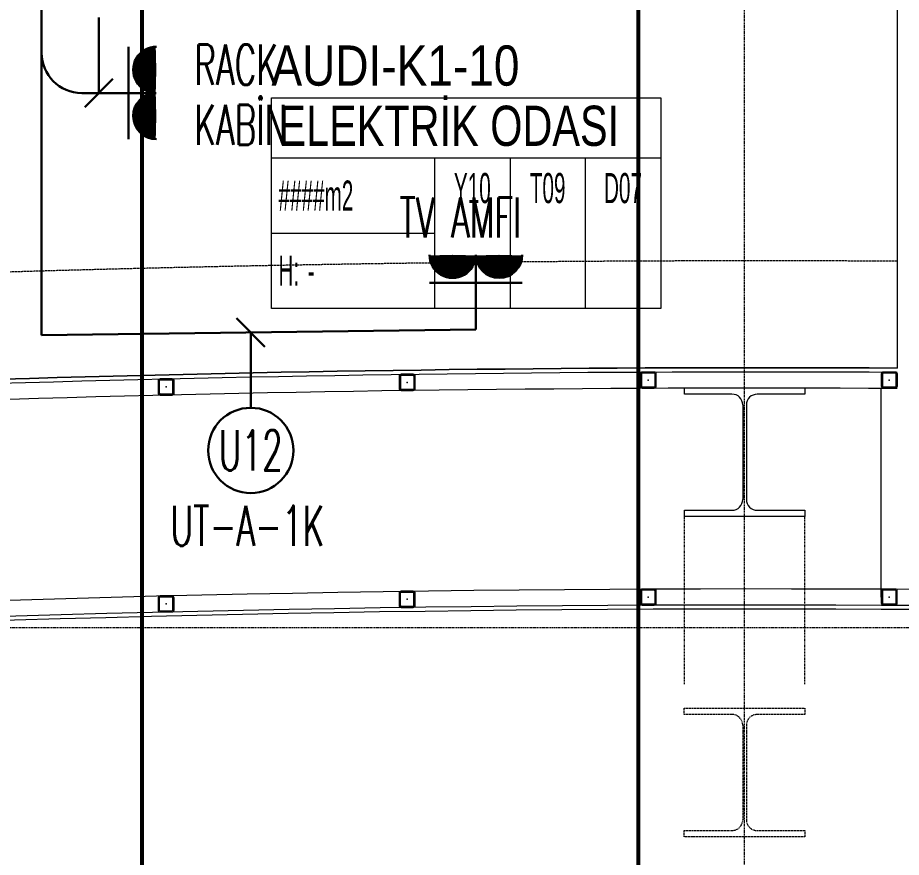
# Model space of a CAD drawing. Extents: x -1439 to 23780, y -1362 to 4476.
# Drawn here: x 10486.6 to 10706.5, y 1927.8 to 2136.8 of the extents above; entities that cross this region are included whole.
import ezdxf
from ezdxf.enums import TextEntityAlignment as Align

# ---------------------------------------------------------------- set-up
doc = ezdxf.new("R2010")
doc.units = 0
doc.header["$MEASUREMENT"] = 0
for name, pattern in [('Audi$0$DASHDOT2', [0.5, 0.25, -0.125, 0, -0.125]), ('Audi$0$DOT2', [0.125, 0, -0.125]), ('Audi$0$HIDDEN', [0.375, 0.25, -0.125]), ('Audi$0$HIDDEN2', [4.7625, 3.175, -1.5875])]:
    doc.linetypes.add(name, pattern=pattern)
doc.layers.get('0').update_dxf_attribs({"color": 9, "lineweight": 9})
for name, color, linetype, lineweight in [('Audi$0$06D', 8, 'Continuous', 9), ('Audi$0$10', 8, 'Continuous', 9), ('Audi$0$11', 8, 'Continuous', 9), ('Audi$0$20', 8, 'Audi$0$DOT2', 9), ('Audi$0$21', 8, 'Continuous', 9), ('Audi$0$24', 8, 'Audi$0$DASHDOT2', 9), ('Audi$0$35', 8, 'Continuous', 9), ('E-KABLO', 7, 'Continuous', 30), ('E-LINYE', 7, 'Continuous', 30), ('E-YAZI', 7, 'Continuous', 30), ('E-ÇİFTLİ UPS PRİZ', 7, 'Continuous', 30)]:
    doc.layers.add(name, color=color, linetype=linetype, lineweight=lineweight)
doc.styles.add('Audi$0$Arial', font='arial.ttf', dxfattribs={"height": 2.5})
doc.styles.add('Audi$0$MuuM_TEXT-STANDART', font='ARIALN.TTF')
doc.styles.add('E-YAZI', font='txttw.shx')

# ---------------------------------------------------------------- blocks, each defined once
blk = doc.blocks.new('Audi$0$0_roomno2-flat-2')
at = {"layer": 'Audi$0$21'}
blk.add_lwpolyline([(96.88, -52.5), (0, -52.5), (0, 0), (96.88, 0)], close=True, dxfattribs=at)
for points in [[(0, -15), (96.88, -15)], [(40.62, -15), (40.62, -52.5)], [(59.38, -15), (59.38, -52.5)], [(78.12, -15), (78.12, -52.5)], [(0, -33.75), (40.62, -33.75)]]:
    blk.add_lwpolyline(points, dxfattribs=at)
at = {"layer": 'Audi$0$21', "style": 'Audi$0$MuuM_TEXT-STANDART', "width": 0.6}
blk.add_text('H:', height=7.5, dxfattribs=at).set_placement((1.75, -43.04), align=Align.MIDDLE_LEFT)
at = {"layer": 'Audi$0$21', "style": 'Audi$0$Arial'}
blk.add_attdef('ODANO', (0, 5.85), '', height=10, dxfattribs=at)
blk.add_attdef('MEKANADI', text='', height=10, dxfattribs=at).set_placement((1.75, -15), align=Align.BOTTOM_LEFT)
at = {"layer": 'Audi$0$21', "style": 'Audi$0$MuuM_TEXT-STANDART', "width": 0.6}
for tag, p in [('YER01', (50, -22.5)), ('TAVAN01', (68.75, -22.5)), ('DUVAR01', (87.5, -22.5)), ('YER02', (50, -33.75)), ('TAVAN02', (68.75, -33.75)), ('DUVAR02', (87.5, -33.75)), ('YER03', (50, -45)), ('TAVAN03', (68.75, -45)), ('DUVAR03', (87.5, -45))]:
    blk.add_attdef(tag, text='', height=7.5, dxfattribs=at).set_placement(p, align=Align.MIDDLE_CENTER)
for tag, p in [('M2', (1.75, -24.38)), ('TEMIZTAVANYUKSEKLIGI', (9, -43.04))]:
    blk.add_attdef(tag, text='', height=7.5, dxfattribs=at).set_placement(p, align=Align.MIDDLE_LEFT)
blk = doc.blocks.new('Audi$0$Prf-40x40')
for points in [[(1.5, -2), (-1.5, -2, -0.414214), (-2, -1.5), (-2, 1.5, -0.414214), (-1.5, 2), (1.5, 2, -0.414214), (2, 1.5), (2, -1.5, -0.414214)], [(1.5, -1.7), (-1.5, -1.7, -0.414214), (-1.7, -1.5), (-1.7, 1.5, -0.414214), (-1.5, 1.7), (1.5, 1.7, -0.414214), (1.7, 1.5), (1.7, -1.5, -0.414214)]]:
    blk.add_lwpolyline(points, format="xyb", close=True)
at = {"color": 252}
blk.add_point((0, 0), dxfattribs=at)
blk = doc.blocks.new('Audi$0$prf-300')
for p, q in [((0, 32), (30, 32)), ((0, 30.45), (0, 32)), ((30, 32), (30, 30.45)), ((11.85, 30.45), (0, 30.45)), ((30, 30.45), (18.15, 30.45)), ((14.55, 27.75), (14.55, 4.25)), ((15.45, 27.75), (15.45, 4.25)), ((0, 1.55), (11.85, 1.55)), ((0, 0), (0, 1.55)), ((18.15, 1.55), (30, 1.55)), ((30, 1.55), (30, 0)), ((30, 0), (0, 0))]:
    blk.add_line(p, q)
for centre, start, end in [((11.85, 27.75), 0, 90), ((18.15, 27.75), 90, 180), ((11.85, 4.25), 270, 0), ((18.15, 4.25), 180, 270)]:
    blk.add_arc(centre, 2.7, start, end)
blk = doc.blocks.new('100_ÇİFTLİ UPS PRİZ')
at = {"layer": 'E-ÇİFTLİ UPS PRİZ', "color": 4}
for p, q in [((0, 3.862), (0, 0)), ((-2.4, 2.425), (2.4, 2.425))]:
    blk.add_line(p, q, dxfattribs=at)
at = {"layer": 'E-ÇİFTLİ UPS PRİZ', "color": 4, "const_width": 1.2}
for points in [[(-1.8, 3.855, 0.97398), (-0.6, 3.855, 0.97398)], [(0.6, 3.855, 0.97398), (1.8, 3.855, 0.97398)]]:
    blk.add_lwpolyline(points, format="xyb", dxfattribs=at)
at = {"layer": 'E-ÇİFTLİ UPS PRİZ', "color": 4}
for centre, start, end in [((-1.2, 3.87), 179.6083, 359.6083), ((1.2, 3.87), 180.3917, 0.3917)]:
    blk.add_arc(centre, 1.2, start, end, dxfattribs=at)

msp = doc.modelspace()

# ---------------------------------------------------------------- linework, layer by layer
at = {"layer": 'Audi$0$06D', "linetype": 'Audi$0$HIDDEN', "lineweight": 0}
for p, q in [((10652.49, 1964.92), (10682.49, 1964.91)), ((10652.49, 1963.37), (10652.49, 1964.92)), ((10682.49, 1964.91), (10682.49, 1963.36)), ((10664.34, 1963.36), (10652.49, 1963.37)), ((10682.49, 1963.36), (10670.64, 1963.36)), ((10667.04, 1960.66), (10667.04, 1937.16)), ((10667.94, 1960.66), (10667.94, 1937.16)), ((10652.49, 1934.47), (10664.34, 1934.46)), ((10652.49, 1932.92), (10652.49, 1934.47)), ((10670.64, 1934.46), (10682.49, 1934.46)), ((10682.49, 1934.46), (10682.49, 1932.91)), ((10682.49, 1932.91), (10652.49, 1932.92))]:
    msp.add_line(p, q, dxfattribs=at)
at = {"layer": 'Audi$0$06D'}
for points in [[(10242.5, 2029.91, -0.009432), (10477.5, 2041.66, -0.009196), (10705.5, 2044.57, -0.009229)], [(9997.25, 2013.17), (10003.24, 1958.49, -0.029197), (10724.29, 1994.45, -0.029197)]]:
    msp.add_lwpolyline(points, format="xyb", dxfattribs=at)
msp.add_lwpolyline([(10701.5, 1992.58), (10701.5, 2044.59)], dxfattribs=at)
at = {"layer": 'Audi$0$06D', "linetype": 'Audi$0$HIDDEN', "lineweight": 0}
for centre, start, end in [((10664.34, 1960.66), 359.9912, 89.9912), ((10670.64, 1960.66), 89.9912, 179.9912), ((10664.34, 1937.16), 269.9912, 359.9912), ((10670.64, 1937.16), 179.9912, 269.9912)]:
    msp.add_arc(centre, 2.7, start, end, dxfattribs=at)
at = {"layer": 'Audi$0$11'}
for points in [[(10247.5, 2035.27, -0.008074), (10467.5, 2046.51), (10467.5, 2230), (10412.5, 2230), (10412.5, 2240), (10472.5, 2240), (10472.5, 2253), (10482.5, 2253), (10482.5, 2230), (10482.5, 2230), (10482.5, 2046.82, -0.008933), (10705.5, 2049.58, -0.008933)], [(10246.5, 2034.2, -0.008166), (10468.5, 2045.54), (10468.5, 2231), (10413.5, 2231), (10413.5, 2239), (10473.5, 2239), (10473.5, 2252), (10481.5, 2252), (10481.5, 2230), (10481.5, 2045.79, -0.008974), (10705.5, 2048.58, -0.008974)], [(9992.28, 2012.62), (9998.81, 1952.98, -0.029399), (10724.25, 1989.45, -0.029399)], [(9993.28, 2012.73), (9999.7, 1954.08, -0.029359), (10724.25, 1990.45, -0.029359)]]:
    msp.add_lwpolyline(points, format="xyb", dxfattribs=at)
at = {"layer": 'Audi$0$20', "linetype": 'Audi$0$HIDDEN', "lineweight": 0}
msp.add_lwpolyline([(7129.5, 979.76, -0.152644), (10705.5, 2076.19, -0.10573)], format="xyb", dxfattribs=at)
at = {"layer": 'Audi$0$20'}
for points in [[(10652.5, 1970.86), (10652.51, 2012.65)], [(10682.5, 1970.86), (10682.5, 2012.65)]]:
    msp.add_lwpolyline(points, dxfattribs=at)
at = {"layer": 'Audi$0$21', "linetype": 'Audi$0$HIDDEN2', "ltscale": 0.1, "const_width": 1}
for points in [[(9939.87, 2271.8), (10517.49, 2271.8), (10517.49, 1816.58), (9939.87, 1816.58)], [(10863.81, 2197.8), (10641.02, 2197.8), (10641.02, 1849.53), (10863.81, 1849.53)]]:
    msp.add_lwpolyline(points, close=True, dxfattribs=at)
at = {"layer": 'Audi$0$24'}
for points in [[(10667.5, 195), (10667.5, 4035)], [(6827.5, 1985), (11027.5, 1985)]]:
    msp.add_lwpolyline(points, dxfattribs=at)
at = {"layer": 'Audi$0$35'}
msp.add_lwpolyline([(10482.5, 2046.82), (10482.5, 2253), (10472.5, 2253), (10472.5, 2353), (10482.5, 2353), (10482.5, 2363), (10705.5, 2363), (10705.5, 2049.58, 0.008933), (10482.5, 2046.82)], format="xyb", close=True, dxfattribs=at)
at = {"layer": 'E-KABLO', "color": 4}
for q in [(10492.5, 2213.11), (10600.6, 2059.2)]:
    msp.add_line((10492.5, 2057.76), q, dxfattribs=at)
at = {"layer": 'E-KABLO', "color": 7, "linetype": 'Continuous'}
for p, q in [((10506.75, 2118.06), (10506.75, 2136.82)), ((10544.58, 2058.46), (10544.58, 2039.7))]:
    msp.add_line(p, q, dxfattribs=at)
msp.add_circle((10544.58, 2029.09), 10.61, dxfattribs=at)
at = {"layer": 'E-KABLO', "color": 4}
msp.add_arc((10502.5, 2128.06), 10, 180, 270, dxfattribs=at)
at = {"layer": 'E-LINYE', "color": 7, "linetype": 'Continuous'}
for p, q in [((10503.24, 2114.5), (10510.27, 2121.61)), ((10541.06, 2062.01), (10548.09, 2054.9))]:
    msp.add_line(p, q, dxfattribs=at)

# ---------------------------------------------------------------- block references
ref = msp.add_blockref('Audi$0$0_roomno2-flat-2', (10549.73, 2116.9))
ref.add_attrib('ODANO', 'AUDI-K1-10', dxfattribs={"layer": 'Audi$0$21', "height": 10, "style": 'Audi$0$MuuM_TEXT-STANDART'}).set_placement((10549.73, 2116.9), align=Align.BOTTOM_LEFT)
ref.add_attrib('MEKANADI', 'ELEKTRİK ODASI', dxfattribs={"layer": 'Audi$0$21', "height": 10, "style": 'Audi$0$MuuM_TEXT-STANDART', "width": 0.9}).set_placement((10551.48, 2101.9), align=Align.BOTTOM_LEFT)
ref.add_attrib('M2', '####m2', dxfattribs={"layer": 'Audi$0$21', "height": 7.5, "style": 'Audi$0$MuuM_TEXT-STANDART', "width": 0.6}).set_placement((10551.48, 2092.52), align=Align.MIDDLE_LEFT)
ref.add_attrib('TEMIZTAVANYUKSEKLIGI', '-', dxfattribs={"layer": 'Audi$0$21', "height": 7.5, "style": 'Audi$0$MuuM_TEXT-STANDART', "width": 0.6}).set_placement((10558.73, 2073.86), align=Align.MIDDLE_LEFT)
ref.add_attrib('YER01', 'Y10', dxfattribs={"layer": 'Audi$0$21', "height": 7.5, "style": 'Audi$0$MuuM_TEXT-STANDART', "width": 0.6}).set_placement((10599.73, 2094.4), align=Align.MIDDLE_CENTER)
ref.add_attrib('TAVAN01', 'T09', dxfattribs={"layer": 'Audi$0$21', "height": 7.5, "style": 'Audi$0$MuuM_TEXT-STANDART', "width": 0.6}).set_placement((10618.48, 2094.4), align=Align.MIDDLE_CENTER)
ref.add_attrib('DUVAR01', 'D07', dxfattribs={"layer": 'Audi$0$21', "height": 7.5, "style": 'Audi$0$MuuM_TEXT-STANDART', "width": 0.6}).set_placement((10637.23, 2094.4), align=Align.MIDDLE_CENTER)
at = {"layer": 'Audi$0$10', "xscale": -1}
for p in [(10583.52, 2046.03), (10643.52, 2046.6), (10703.52, 2046.59), (10523.52, 2044.88), (10523.5, 1990.87), (10583.5, 1992.02), (10643.5, 1992.59), (10703.5, 1992.58)]:
    msp.add_blockref('Audi$0$Prf-40x40', p, dxfattribs=at)
at = {"layer": 'Audi$0$10', "linetype": 'Continuous', "rotation": 359.9912082036496}
msp.add_blockref('Audi$0$prf-300', (10652.5, 2012.65), dxfattribs=at)
at = {"layer": 'E-ÇİFTLİ UPS PRİZ', "xscale": -4.799999999999998, "yscale": 4.799999999999998, "zscale": 4.799999999999998, "rotation": 270}
msp.add_blockref('100_ÇİFTLİ UPS PRİZ', (10502.5, 2118.06), dxfattribs=at)
at = {"layer": 'E-ÇİFTLİ UPS PRİZ', "xscale": -4.799999999999998, "yscale": 4.799999999999998, "zscale": 4.799999999999998}
msp.add_blockref('100_ÇİFTLİ UPS PRİZ', (10600.6, 2059.2), dxfattribs=at)

# ---------------------------------------------------------------- texts
at = {"layer": 'E-KABLO', "color": 3, "linetype": 'Continuous', "style": 'E-YAZI', "width": 0.6}
msp.add_text('U12', height=10, dxfattribs=at).set_placement((10544.58, 2029.09), align=Align.MIDDLE_CENTER)
at = {"layer": 'E-YAZI', "color": 3, "style": 'E-YAZI', "width": 0.6}
for s, p in [('RACK', (10530.55, 2120.12)), ('KABİN', (10530.55, 2105.12)), ('TV AMFI', (10581.59, 2082.08)), ('UT-A-1K', (10524.58, 2005.33))]:
    msp.add_text(s, height=10, dxfattribs=at).set_placement(p)

doc.saveas('drawing.dxf')
